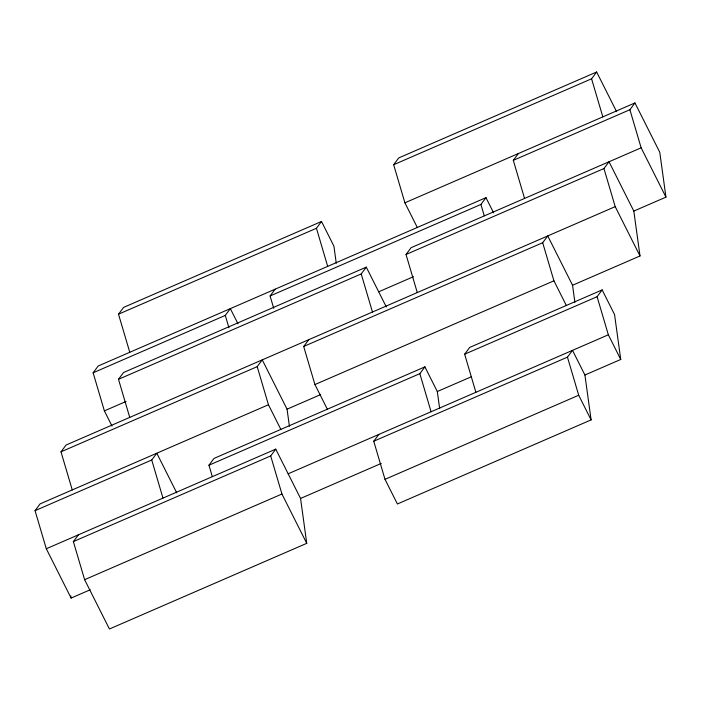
<?xml version="1.0" encoding="UTF-8"?>
<svg xmlns="http://www.w3.org/2000/svg" width="701" height="701" viewBox="0 0 701 701"><rect width="100%" height="100%" fill="white"/><g stroke="black" fill="none" stroke-linecap="round" stroke-linejoin="round"><path stroke-width="1.05" d="M129.773 352.288L118.513 314.197L123.586 307.406L321.505 221.481L333.913 246.147L336.27 263.243M112.011 426.05L104.379 410.882L93.128 372.792L98.193 366.001L485.968 197.656L493.6 212.832M72.247 489.92L60.996 451.83L66.06 445.039L615.206 206.646L603.947 168.555L609.02 161.765L633.818 211.08L640.004 255.961L572.551 285.246L574.899 302.341M129.738 417.393L118.487 379.302L123.551 372.511L366.281 267.142L386.321 306.968M90.184 589.786L71.108 598.067L46.301 548.752L35.05 510.661L40.115 503.87L268.448 404.749L257.197 366.658L262.262 359.867L287.068 409.182L289.417 426.278M93.128 372.792L225.275 315.415L230.34 308.633L237.972 323.801M46.301 548.752L275.756 449.139L300.563 498.455L306.74 543.336L109.417 628.999L84.619 579.683L73.368 541.593L78.433 534.802M118.513 314.197L316.44 228.272L321.505 221.481M273.732 308.317L270.087 295.971L275.151 289.18M35.05 510.661L151.731 460.005L156.796 453.214L176.74 492.864M417.305 227.466L404.906 202.808L393.655 164.717L398.72 157.927L596.647 72.001L616.582 111.643M212.289 476.54L208.942 465.21L214.007 458.419L424.902 366.868L437.301 391.526L439.658 408.622M327.341 409.218L314.933 384.56L303.682 346.469L308.755 339.678M118.487 379.302L361.217 273.925L366.281 267.142M417.279 292.571L406.028 254.481L411.093 247.69L641.143 147.815L629.892 109.724L634.957 102.933L659.764 152.248L665.95 197.13L633.818 211.08M73.368 541.593L270.691 455.93L275.756 449.139M524.558 198.427L513.307 160.336L518.372 153.545M270.087 295.971L480.904 204.447L485.968 197.656M393.655 164.717L591.583 78.792L596.647 72.001M208.942 465.21L419.838 373.659L424.902 366.868M373.747 441.227L567.451 357.142L572.515 350.351L584.914 375.009L591.101 419.89L397.406 503.984L384.998 479.326L373.747 441.227L378.812 434.445M303.682 346.469L542.679 242.721L547.744 235.93L572.551 285.246M475.891 392.297L464.64 354.207L469.714 347.416L602.159 289.916L614.558 314.574L620.744 359.455L584.914 375.009M464.64 354.207L597.094 296.707L602.159 289.916M404.906 202.808L634.957 102.933M513.307 160.336L629.892 109.724M406.028 254.481L603.947 168.555M104.379 410.882L126.084 401.454M378.689 291.8L413.537 276.667M60.996 451.83L257.197 366.658M314.933 384.56L553.93 280.812L542.679 242.721M287.068 409.182L320.699 394.584M437.301 391.526L471.16 376.831M288.155 473.797L608.345 334.798L597.094 296.707M84.619 579.683L281.942 494.021L270.691 455.93M300.563 498.455L381.256 463.422M384.998 479.326L578.702 395.233L567.451 357.142M641.143 147.815L665.95 197.13M615.206 206.646L640.004 255.961M608.345 334.798L620.744 359.455M553.93 280.812L566.329 305.47M578.702 395.233L591.101 419.89M268.448 404.749L280.847 429.406M281.942 494.021L306.74 543.336M591.583 78.792L602.834 116.883M480.904 204.447L484.251 215.768M419.838 373.659L431.089 411.75M361.217 273.925L372.468 312.024M316.44 228.272L327.691 266.362M225.275 315.415L228.929 327.77M151.731 460.005L162.982 498.096M70.81 595.929L71.108 598.067"/></g></svg>
